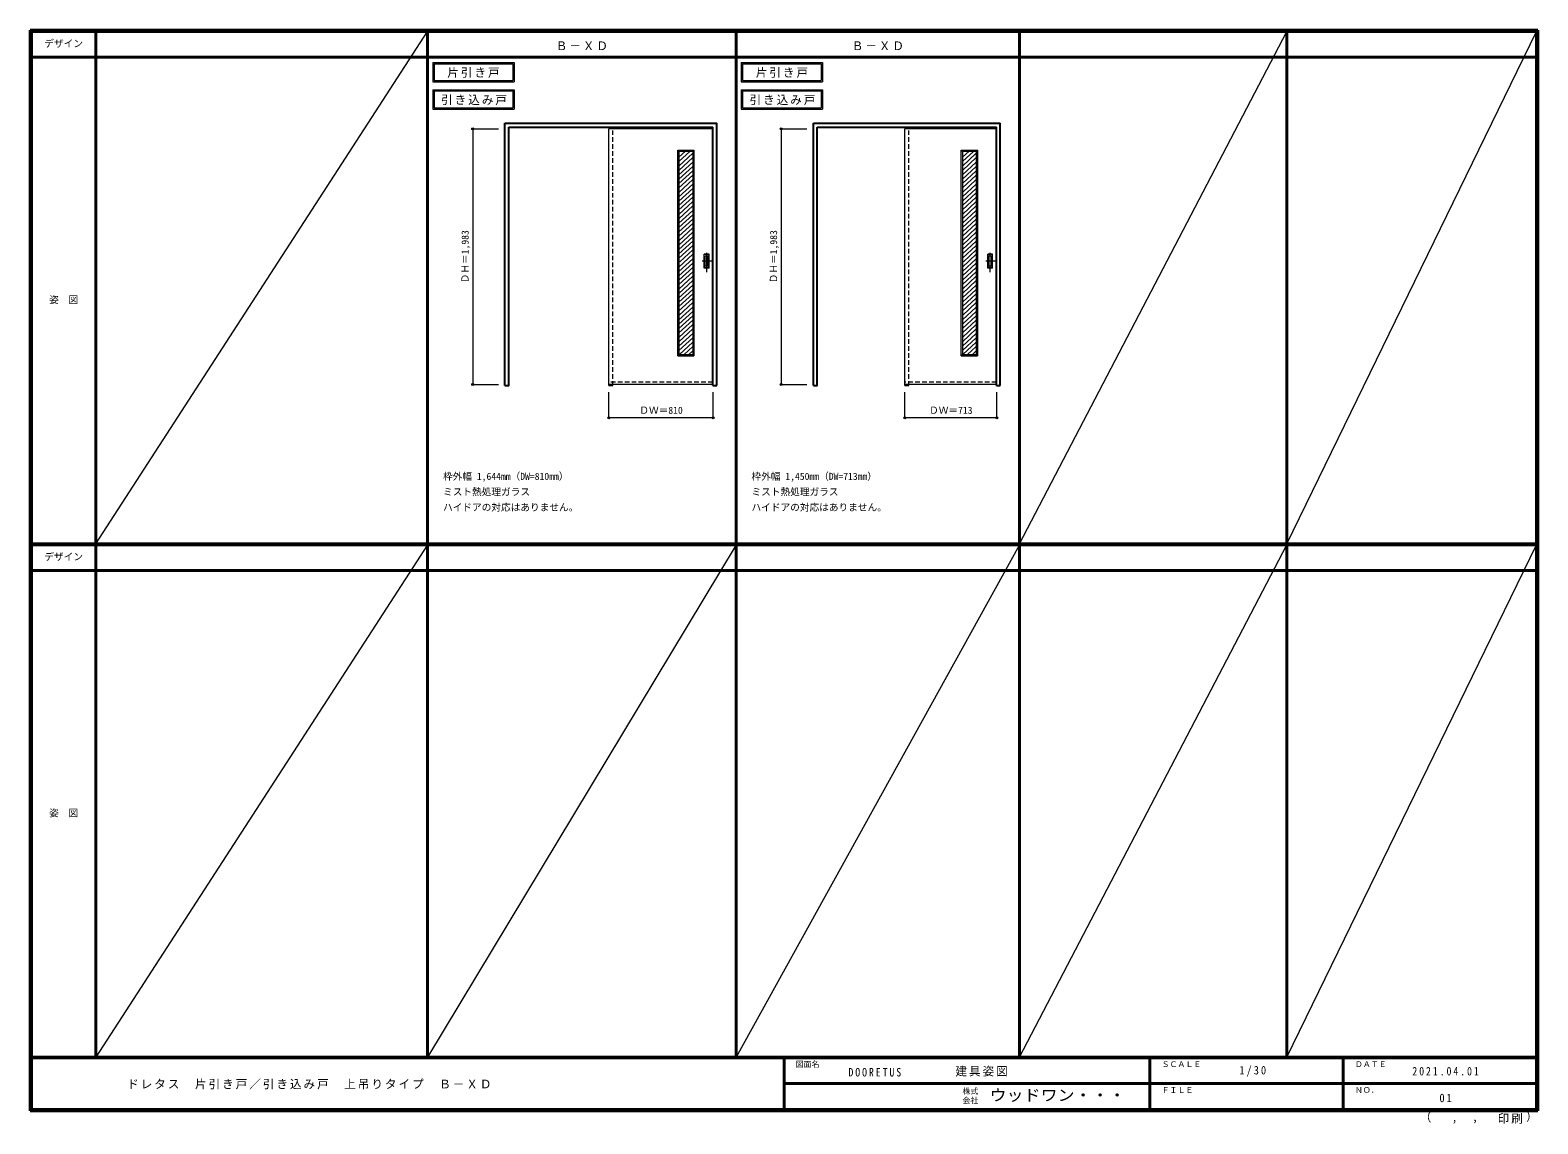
# Model space of a CAD drawing. Units: millimetres, scale not verified. Extents: x -6000 to 5700, y -4307 to 4175.
import ezdxf
from ezdxf.enums import TextEntityAlignment as Align

# ---------------------------------------------------------------- set-up
doc = ezdxf.new("R2010")
doc.units = ezdxf.units.MM
doc.header["$LTSCALE"] = 30
doc.header["$PDMODE"] = 32
doc.header["$PDSIZE"] = 15
doc.linetypes.add('CHAIN1', pattern=[8, 5, -1, 1, -1])
doc.linetypes.add('DASHED1', pattern=[1.8, 1.2, -0.6])
for name, color, linetype, lineweight in [('0-2_扉', 7, 'Continuous', 18), ('0-4_枠', 3, 'Continuous', 25), ('0-6_引手', 7, 'Continuous', 18), ('0-A_文字', 7, 'Continuous', 18), ('0-B_寸法', 7, 'Continuous', 9), ('0-C_ハッチ', 4, 'Continuous', 9), ('F-1_枠', 6, 'Continuous', 40), ('F-A_文字', 7, 'Continuous', 18)]:
    doc.layers.add(name, color=color, linetype=linetype, lineweight=lineweight)
doc.styles.add('ＭＳ ゴシック', font='')
doc.styles.get('ＭＳ ゴシック').set_extended_font_data('MS Gothic')

msp = doc.modelspace()

# ---------------------------------------------------------------- linework, layer by layer
at = {"layer": '0-2_扉'}
for p, q in [((-1509, 1426.5), (-1509, 3409.5)), ((-702, 3409.5), (-1509, 3409.5)), ((788, 1426.5), (788, 3409.5)), ((1498, 3409.5), (788, 3409.5)), ((-974, 3245.5), (-965, 3236.5)), ((-974, 1650.5), (-974, 3245.5)), ((-965, 3236.5), (-858, 3236.5)), ((-965, 3236.5), (-965, 1659.5)), ((-858, 3236.5), (-858, 1659.5)), ((-849, 3245.5), (-849, 1650.5)), ((1226, 3245.5), (1235, 3236.5)), ((1226, 1650.5), (1226, 3245.5)), ((1235, 3236.5), (1342, 3236.5)), ((1235, 3236.5), (1235, 1659.5)), ((1342, 3236.5), (1342, 1659.5)), ((1351, 3245.5), (1351, 1650.5)), ((-974, 1650.5), (-965, 1659.5)), ((-965, 1659.5), (-858, 1659.5)), ((-965, 1659.5), (-858, 1659.5)), ((1226, 1650.5), (1235, 1659.5)), ((1235, 1659.5), (1342, 1659.5)), ((1235, 1659.5), (1342, 1659.5)), ((-702, 1426.5), (-1509, 1426.5)), ((1498, 1426.5), (788, 1426.5))]:
    msp.add_line(p, q, dxfattribs=at)
at = {"layer": '0-2_扉', "color": 4, "linetype": 'DASHED1', "lineweight": 9}
for p, q in [((-702, 3409.5), (-699, 3409.5)), ((1498, 3409.5), (1501, 3409.5))]:
    msp.add_line(p, q, dxfattribs=at)
at = {"layer": '0-2_扉', "linetype": 'DASHED1'}
for p, q in [((-702, 1444.5), (-1509, 1444.5)), ((1498, 1444.5), (788, 1444.5))]:
    msp.add_line(p, q, dxfattribs=at)
at = {"layer": '0-2_扉', "color": 4, "linetype": 'DASHED1', "lineweight": 9}
for points in [[(-702, 1426.5), (-699, 1426.5), (-699, 3409.5)], [(1498, 1426.5), (1501, 1426.5), (1501, 3409.5)]]:
    msp.add_lwpolyline(points, dxfattribs=at)
at = {"layer": '0-2_扉'}
for points in [[(-974, 3245.5), (-849, 3245.5), (-858, 3236.5)], [(1226, 3245.5), (1351, 3245.5), (1342, 3236.5)], [(-974, 1650.5), (-849, 1650.5), (-858, 1659.5)], [(1226, 1650.5), (1351, 1650.5), (1342, 1659.5)]]:
    msp.add_lwpolyline(points, dxfattribs=at)
at = {"layer": '0-4_枠'}
for p, q in [((-2316, 1418), (-2316, 3453)), ((-2316, 3453), (-672, 3453)), ((-2286, 3423), (-702, 3423)), ((-702, 1418), (-702, 3423)), ((-672, 1418), (-672, 3453)), ((78, 1418), (78, 3453)), ((78, 3453), (1528, 3453)), ((108, 3423), (1498, 3423)), ((1498, 1418), (1498, 3423)), ((1528, 1418), (1528, 3453)), ((-702, 1418), (-672, 1418)), ((1498, 1418), (1528, 1418))]:
    msp.add_line(p, q, dxfattribs=at)
at = {"layer": '0-4_枠', "color": 4, "linetype": 'DASHED1', "lineweight": 9}
for p, q in [((-1509, 1418), (-1509, 3423)), ((-1479, 1418), (-1479, 3423)), ((788, 1418), (788, 3423)), ((818, 1418), (818, 3423)), ((-1509, 1418), (-1479, 1418)), ((788, 1418), (818, 1418))]:
    msp.add_line(p, q, dxfattribs=at)
at = {"layer": '0-4_枠'}
for points in [[(-2316, 1418), (-2286, 1418), (-2286, 3423)], [(78, 1418), (108, 1418), (108, 3423)]]:
    msp.add_lwpolyline(points, dxfattribs=at)
at = {"layer": '0-6_引手', "linetype": 'CHAIN1'}
for p, q in [((-750, 2298.77), (-750, 2469.62)), ((1450, 2298.77), (1450, 2469.62)), ((-711.93, 2384), (-784.44, 2384)), ((1488.07, 2384), (1415.56, 2384))]:
    msp.add_line(p, q, dxfattribs=at)
at = {"layer": '0-6_引手'}
for p, q in [((-731, 2439), (-769, 2439)), ((-769, 2329), (-769, 2439)), ((-737.5, 2423), (-762.5, 2423)), ((-762.5, 2345), (-762.5, 2423)), ((-737.5, 2345), (-762.5, 2345)), ((-737.5, 2345), (-737.5, 2423)), ((-731, 2329), (-731, 2439)), ((1469, 2439), (1431, 2439)), ((1431, 2329), (1431, 2439)), ((1462.5, 2423), (1437.5, 2423)), ((1437.5, 2345), (1437.5, 2423)), ((1462.5, 2345), (1437.5, 2345)), ((1462.5, 2345), (1462.5, 2423)), ((1469, 2329), (1469, 2439)), ((-731, 2329), (-769, 2329)), ((1469, 2329), (1431, 2329))]:
    msp.add_line(p, q, dxfattribs=at)
at = {"layer": '0-6_引手', "linetype": 'DASHED1'}
for p, q in [((-766, 2333), (-766, 2435)), ((1434, 2333), (1434, 2435)), ((-734, 2333), (-766, 2333)), ((1466, 2333), (1434, 2333))]:
    msp.add_line(p, q, dxfattribs=at)
for points in [[(-734, 2333), (-734, 2435), (-766, 2435)], [(1466, 2333), (1466, 2435), (1434, 2435)]]:
    msp.add_lwpolyline(points, dxfattribs=at)
at = {"layer": '0-A_文字'}
for p, q in [((-2876, 3925), (-2876, 3775)), ((-2866, 3915), (-2866, 3785)), ((-2866, 3915), (-2254.97, 3915)), ((-2254.97, 3915), (-2254.97, 3785)), ((-482, 3925), (-482, 3775)), ((-472, 3915), (-472, 3785)), ((-472, 3915), (139.03, 3915)), ((139.03, 3915), (139.03, 3785)), ((-2876, 3775), (-2244.97, 3775)), ((-2866, 3785), (-2254.97, 3785)), ((-482, 3775), (149.03, 3775)), ((-472, 3785), (139.03, 3785)), ((-2876, 3713.53), (-2876, 3563.53)), ((-2866, 3703.53), (-2866, 3573.53)), ((-2866, 3703.53), (-2254.97, 3703.53)), ((-2254.97, 3703.53), (-2254.97, 3573.53)), ((-482, 3713.53), (-482, 3563.53)), ((-472, 3703.53), (-472, 3573.53)), ((-472, 3703.53), (139.03, 3703.53)), ((139.03, 3703.53), (139.03, 3573.53)), ((-2876, 3563.53), (-2244.97, 3563.53)), ((-2866, 3573.53), (-2254.97, 3573.53)), ((-482, 3563.53), (149.03, 3563.53)), ((-472, 3573.53), (139.03, 3573.53))]:
    msp.add_line(p, q, dxfattribs=at)
for points in [[(-2876, 3925), (-2244.97, 3925), (-2244.97, 3775)], [(-482, 3925), (149.03, 3925), (149.03, 3775)], [(-2876, 3713.53), (-2244.97, 3713.53), (-2244.97, 3563.53)], [(-482, 3713.53), (149.03, 3713.53), (149.03, 3563.53)]]:
    msp.add_lwpolyline(points, dxfattribs=at)
at = {"layer": '0-B_寸法', "color": 4}
for p, q in [((-2566, 3409.5), (-2566, 1426.5)), ((-2566, 3409.5), (-2366, 3409.5)), ((-172, 3409.5), (-172, 1426.5)), ((-172, 3409.5), (28, 3409.5)), ((-2566, 1426.5), (-2366, 1426.5)), ((-172, 1426.5), (28, 1426.5)), ((-1509, 1168), (-1509, 1368)), ((-699, 1168), (-699, 1368)), ((1501, 1168), (1501, 1368)), ((-699, 1168), (-1509, 1168))]:
    msp.add_line(p, q, dxfattribs=at)
msp.add_lwpolyline([(1501, 1168), (788, 1168), (788, 1368)], dxfattribs=at)
at = {"layer": '0-B_寸法'}
for p in [(-2566, 3409.5), (-172, 3409.5), (-2566, 1426.5), (-172, 1426.5), (-1509, 1168), (-699, 1168), (788, 1168), (1501, 1168)]:
    msp.add_point(p, dxfattribs=at)
at = {"layer": '0-C_ハッチ'}
for p, q in [((-914.28, 3236.5), (-965, 3189.54)), ((-877.48, 3236.5), (-965, 3155.46)), ((-858, 3220.47), (-965, 3121.39)), ((-858, 3186.4), (-965, 3087.32)), ((1285.72, 3236.5), (1235, 3189.54)), ((1322.52, 3236.5), (1235, 3155.46)), ((1342, 3220.47), (1235, 3121.39)), ((1342, 3186.4), (1235, 3087.32)), ((-858, 3152.33), (-965, 3053.25)), ((-858, 3118.25), (-965, 3019.18)), ((-858, 3084.18), (-965, 2985.11)), ((-858, 3050.11), (-965, 2951.04)), ((1342, 3152.33), (1235, 3053.25)), ((1342, 3118.25), (1235, 3019.18)), ((1342, 3084.18), (1235, 2985.11)), ((1342, 3050.11), (1235, 2951.04)), ((-858, 3016.04), (-965, 2916.97)), ((-858, 2981.97), (-965, 2882.9)), ((-858, 2947.9), (-965, 2848.83)), ((1342, 3016.04), (1235, 2916.97)), ((1342, 2981.97), (1235, 2882.9)), ((1342, 2947.9), (1235, 2848.83)), ((-858, 2913.83), (-965, 2814.75)), ((-858, 2879.76), (-965, 2780.68)), ((-858, 2845.69), (-965, 2746.61)), ((-858, 2811.62), (-965, 2712.54)), ((1342, 2913.83), (1235, 2814.75)), ((1342, 2879.76), (1235, 2780.68)), ((1342, 2845.69), (1235, 2746.61)), ((1342, 2811.61), (1235, 2712.54)), ((-858, 2777.54), (-965, 2678.47)), ((-858, 2743.47), (-965, 2644.4)), ((-858, 2709.4), (-965, 2610.33)), ((1342, 2777.54), (1235, 2678.47)), ((1342, 2743.47), (1235, 2644.4)), ((1342, 2709.4), (1235, 2610.33)), ((-858, 2675.33), (-965, 2576.26)), ((-858, 2641.26), (-965, 2542.19)), ((-858, 2607.19), (-965, 2508.11)), ((1342, 2675.33), (1235, 2576.26)), ((1342, 2641.26), (1235, 2542.19)), ((1342, 2607.19), (1235, 2508.11)), ((-858, 2573.12), (-965, 2474.04)), ((-858, 2539.05), (-965, 2439.97)), ((-858, 2504.98), (-965, 2405.9)), ((-858, 2470.9), (-957.39, 2378.87)), ((1342, 2573.12), (1235, 2474.04)), ((1342, 2539.05), (1235, 2439.97)), ((1342, 2504.98), (1235, 2405.9)), ((1342, 2470.9), (1242.61, 2378.87)), ((-858, 2436.83), (-965, 2337.76)), ((-858, 2402.76), (-965, 2303.69)), ((-858, 2368.69), (-965, 2269.62)), ((1342, 2436.83), (1235, 2337.76)), ((1342, 2402.76), (1235, 2303.69)), ((1342, 2368.69), (1235, 2269.62)), ((-858, 2334.62), (-965, 2235.55)), ((-858, 2300.55), (-965, 2201.48)), ((-858, 2266.48), (-965, 2167.4)), ((-858, 2232.41), (-965, 2133.33)), ((1342, 2334.62), (1235, 2235.55)), ((1342, 2300.55), (1235, 2201.48)), ((1342, 2266.48), (1235, 2167.4)), ((1342, 2232.41), (1235, 2133.33)), ((-858, 2198.34), (-965, 2099.26)), ((-858, 2164.27), (-965, 2065.19)), ((-858, 2130.19), (-965, 2031.12)), ((1342, 2198.34), (1235, 2099.26)), ((1342, 2164.26), (1235, 2065.19)), ((1342, 2130.19), (1235, 2031.12)), ((-858, 2096.12), (-965, 1997.05)), ((-858, 2062.05), (-965, 1962.98)), ((-858, 2027.98), (-965, 1928.91)), ((-858, 1993.91), (-965, 1894.84)), ((1342, 2096.12), (1235, 1997.05)), ((1342, 2062.05), (1235, 1962.98)), ((1342, 2027.98), (1235, 1928.91)), ((1342, 1993.91), (1235, 1894.84)), ((-858, 1959.84), (-965, 1860.76)), ((-858, 1925.77), (-965, 1826.69)), ((-858, 1891.7), (-965, 1792.62)), ((1342, 1959.84), (1235, 1860.76)), ((1342, 1925.77), (1235, 1826.69)), ((1342, 1891.7), (1235, 1792.62)), ((-858, 1857.63), (-965, 1758.55)), ((-858, 1823.55), (-965, 1724.48)), ((-858, 1789.48), (-965, 1690.41)), ((-858, 1755.41), (-961.58, 1659.5)), ((1342, 1857.63), (1235, 1758.55)), ((1342, 1823.55), (1235, 1724.48)), ((1342, 1789.48), (1235, 1690.41)), ((1342, 1755.41), (1238.42, 1659.5)), ((-858, 1721.34), (-924.79, 1659.5)), ((-858, 1687.27), (-887.99, 1659.5)), ((1342, 1721.34), (1275.21, 1659.5)), ((1342, 1687.27), (1312.01, 1659.5))]:
    msp.add_line(p, q, dxfattribs=at)
at = {"layer": 'F-1_枠'}
for p, q in [((-6000, 4175), (5700, 4175)), ((-6000, 4175), (-6000, -4205)), ((-6000, 4170), (5700, 4170)), ((-6000, 4165), (5700, 4165)), ((-5995, 4175), (-5995, -4205)), ((-5990, 4175), (-5990, -4205)), ((-5490, 4175), (-5490, -3790)), ((-2916, -3790), (-2916, 4175)), ((-522, -3790), (-522, 4175)), ((1678, -3790), (1678, 4175)), ((3752, -3790), (3752, 4175)), ((5690, 4175), (5690, -4205)), ((5695, 4175), (5695, -4205)), ((5700, 4175), (5700, -4205)), ((-6000, 3965), (5700, 3965)), ((-6000, 190.5), (5700, 190.5)), ((-6000, 187.5), (5700, 187.5)), ((-6000, 184.5), (5700, 184.5)), ((-6000, -15.5), (5700, -15.5)), ((5700, -3790), (-6000, -3790)), ((5700, -3795), (-6000, -3795)), ((-150, -3795), (-150, -4195)), ((2690, -3795), (2690, -4195)), ((4190, -3795), (4190, -4195)), ((-150, -3995), (5690, -3995.01)), ((5700, -4195), (-6000, -4195)), ((5700, -4200), (-6000, -4200)), ((5700, -4205), (-6000, -4205))]:
    msp.add_line(p, q, dxfattribs=at)
at = {"layer": 'F-A_文字'}
for p, q in [((-5490, 190.5), (-2916, 4165)), ((1678, 190.5), (3752, 4165)), ((3752, 190.5), (5690, 4165)), ((-2916, 184.5), (-5490, -3790)), ((-522, 184.5), (-2916, -3790)), ((1678, 184.5), (-522, -3790)), ((1678, -3790), (3752, 184.5)), ((3752, -3790), (5690, 184.5))]:
    msp.add_line(p, q, dxfattribs=at)

# ---------------------------------------------------------------- texts
at = {"layer": '0-A_文字', "style": 'ＭＳ ゴシック'}
for s, p in [('枠外幅 1,644mm（DW=810mm）', (-2796, 670.5)), ('枠外幅 1,450mm（DW=713mm）', (-402, 670.5)), ('ミスト熱処理ガラス', (-2796, 550.5)), ('ミスト熱処理ガラス', (-402, 550.5)), ('ハイドアの対応はありません。', (-2796, 430.5)), ('ハイドアの対応はありません。', (-402, 430.5))]:
    msp.add_text(s, height=54.99, dxfattribs=at).set_placement(p, align=Align.BOTTOM_LEFT)
at = {"layer": '0-A_文字', "char_height": 65.98, "attachment_point": 7, "style": 'ＭＳ ゴシック'}
for s, insert in [('\\T1.17;Ｂ－ＸＤ', (-1921.5, 4020)), ('\\T1.17;Ｂ－ＸＤ', (375.5, 4020)), ('\\T1.17;片引き戸', (-2762.98, 3805)), ('\\T1.17;片引き戸', (-368.98, 3805)), ('\\T1.17;引き込み戸', (-2811.34, 3593.53)), ('\\T1.17;引き込み戸', (-417.34, 3593.53))]:
    msp.add_mtext(s, dxfattribs=dict(at, insert=insert))
at = {"layer": '0-B_寸法', "style": 'ＭＳ ゴシック'}
for p in [(-2581, 2211.75), (-187, 2211.75)]:
    msp.add_text('ＤＨ＝1,983', height=54.99, rotation=90, dxfattribs=at).set_placement(p, align=Align.BOTTOM_LEFT)
for s, p in [('ＤＷ＝810', (-1272.75, 1183)), ('ＤＷ＝713', (975.75, 1183))]:
    msp.add_text(s, height=54.99, dxfattribs=at).set_placement(p, align=Align.BOTTOM_LEFT)
at = {"layer": 'F-A_文字', "style": 'ＭＳ ゴシック'}
for s, height, p in [('デザイン', 54.99, (-5890, 4027.5)), ('姿\u3000図', 54.99, (-5852.5, 2040.25)), ('デザイン', 54.99, (-5890, 47)), ('姿\u3000図', 54.99, (-5852.5, -1940.25)), ('図面名', 43.99, (-60, -3880)), ('ＳＣＡＬＥ', 43.99, (2780, -3880)), ('ＤＡＴＥ', 43.99, (4280, -3880)), ('株式', 43.99, (1235, -4089)), ('ＦＩＬＥ', 43.99, (2780, -4080)), ('ＮＯ．', 43.99, (4280, -4080)), ('会社', 43.99, (1235, -4161)), ('（', 65.98, (4784.03, -4308.31)), ('）', 65.98, (5608.4, -4304.13)), (',', 65.98, (5031.28, -4308.31)), (',', 65.98, (5190.2, -4305.53))]:
    msp.add_text(s, height=height, dxfattribs=at).set_placement(p, align=Align.BOTTOM_LEFT)
at = {"layer": 'F-A_文字', "style": 'ＭＳ ゴシック', "width": 1.1}
msp.add_text('ウッドワン・・・', height=87.98, dxfattribs=at).set_placement((1445, -4155), align=Align.BOTTOM_LEFT)
at = {"layer": 'F-A_文字', "char_height": 65.98, "attachment_point": 7, "style": 'ＭＳ ゴシック'}
for s, insert in [('\\T1.17;建具姿図', (1180.42, -3940)), ('\\T1.38;\\W0.9;1/30', (3383.75, -3940)), ('\\T1.17;ドレタス\u3000片引き戸／引き込み戸\u3000上吊りタイプ\u3000Ｂ－ＸＤ', (-5247.55, -4040)), ('\\T1.39;\\W0.85;DOORETUS', (350, -3940.79)), ('\\T1.39;\\W0.85;2021.04.01', (4726.25, -3932.5)), ('\\T1.36;\\W0.9;01', (4936.25, -4140)), ('\\T1.17;印刷', (5388.15, -4306.92))]:
    msp.add_mtext(s, dxfattribs=dict(at, insert=insert))

doc.saveas('drawing.dxf')
